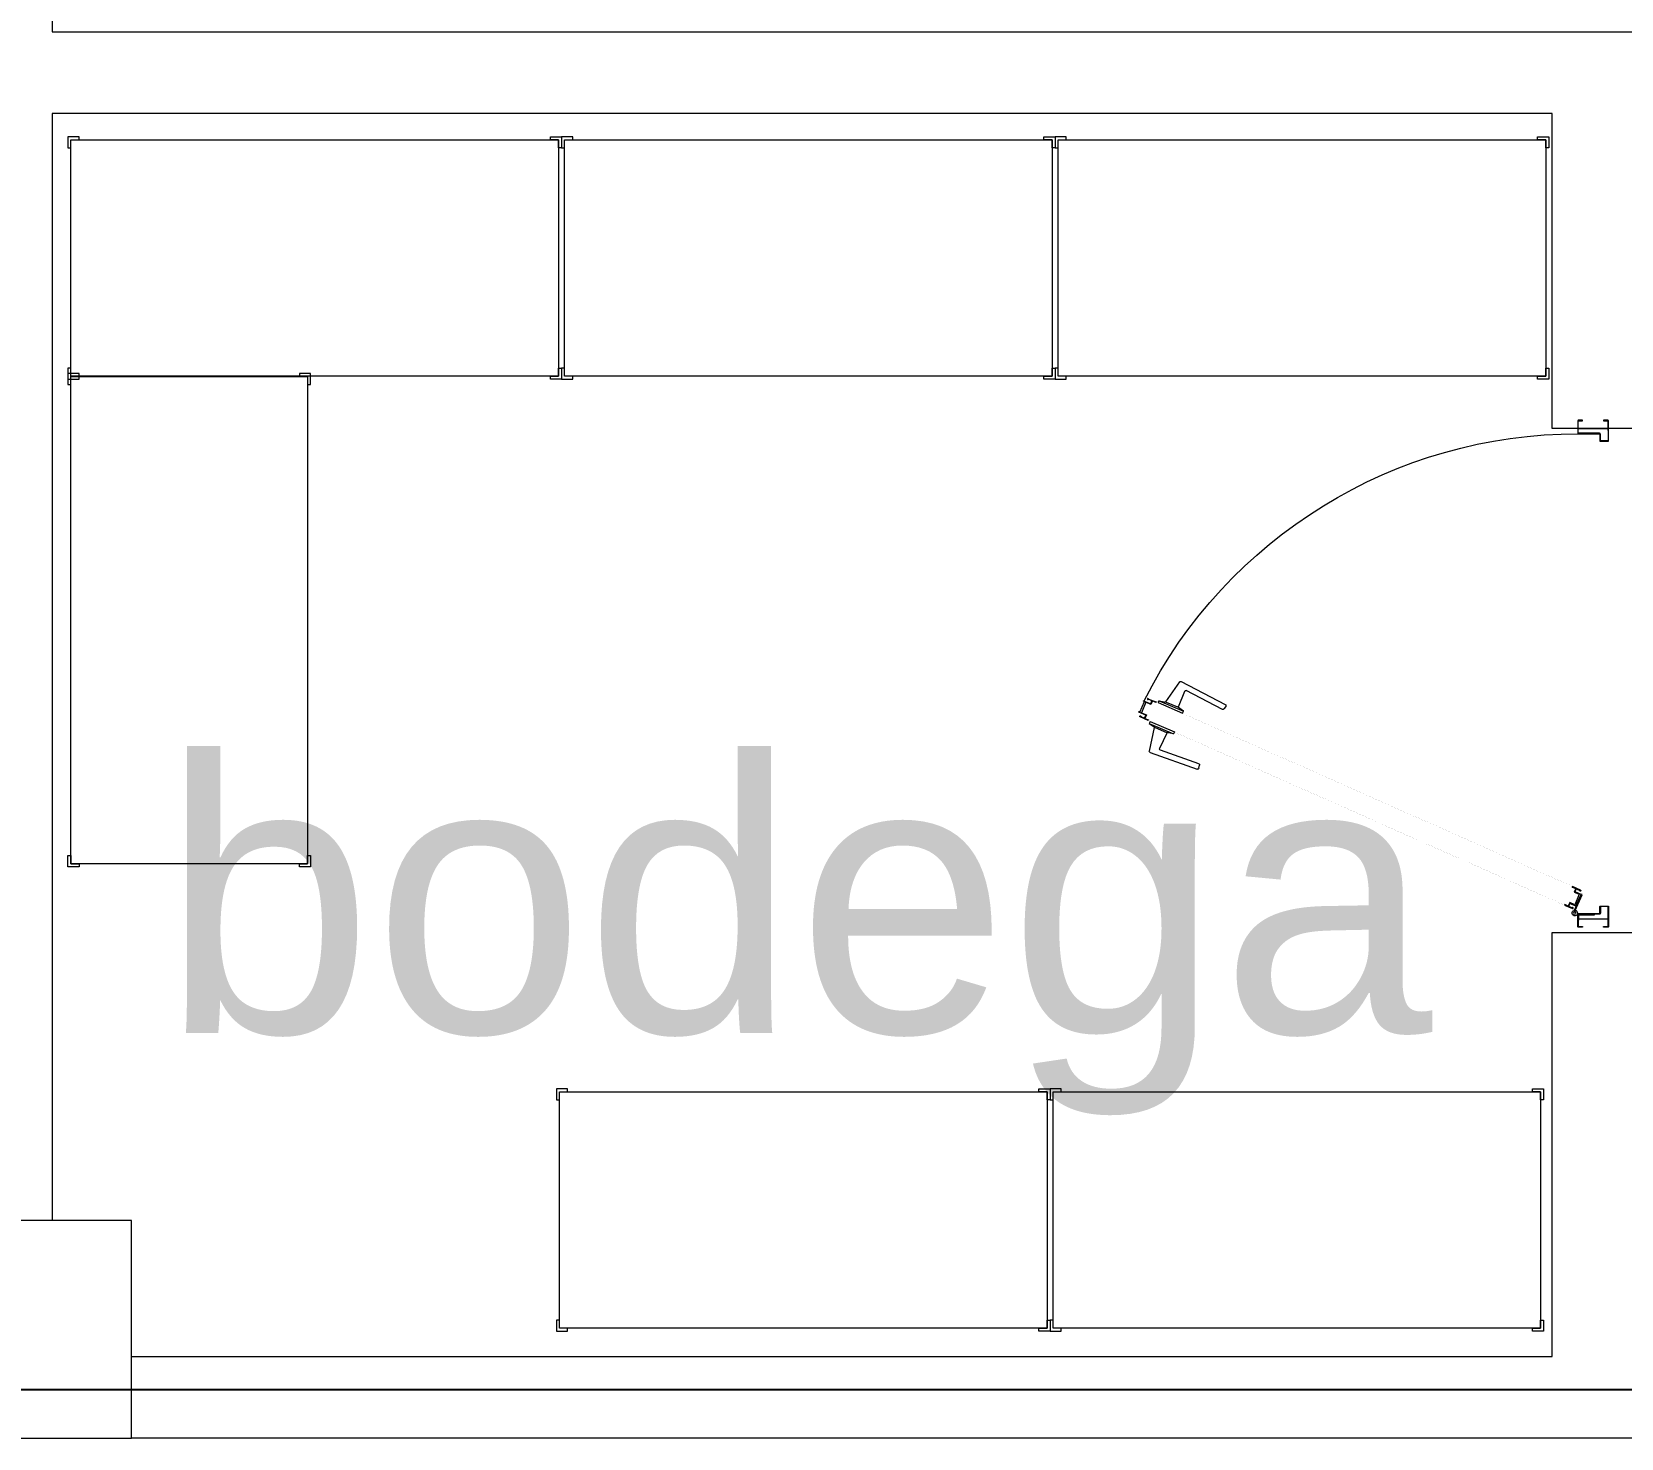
# Model space of a CAD drawing. Header units: millimetres. Extents: x 744843 to 745492, y 2520966 to 2521458.
# Drawn here: x 745426.372 to 745429.286, y 2521101.435 to 2521104.015 of the extents above; entities that cross this region are included whole.
import ezdxf

# ---------------------------------------------------------------- set-up
doc = ezdxf.new("R2010")
doc.units = ezdxf.units.MM
for name, color, linetype, lineweight in [('A-Columnas_Secun', 74, 'Continuous', 20), ('A_Muebles', 8, 'Continuous', 20), ('A_Muebles_Cocina', 55, 'Continuous', 20), ('A_Muros', 30, 'Continuous', 20), ('A_Puertas', 8, 'Continuous', 0), ('A_Textos', 4, 'Continuous', 20)]:
    doc.layers.add(name, color=color, linetype=linetype, lineweight=lineweight)
doc.layers.add('A_Ejes', color=8, linetype='Continuous')
doc.styles.add('escal 300', font='arial.ttf', dxfattribs={"height": 0.5})

# ---------------------------------------------------------------- blocks, each defined once
blk = doc.blocks.new('Anaquel_90x45L')
at = {"layer": 'A_Muebles', "linetype": 'Continuous'}
for points in [[(147.1952, 29.3728), (147.1952, 29.3673), (147.1802, 29.3673), (147.1802, 29.3523), (147.1747, 29.3523), (147.1747, 29.3728), (147.1952, 29.3728), (147.1952, 29.3673)], [(148.0592, 29.3728), (148.0592, 29.3673), (148.0742, 29.3673), (148.0742, 29.3523), (148.0797, 29.3523), (148.0797, 29.3728), (148.0592, 29.3728), (148.0592, 29.3673)], [(147.1747, 28.9483), (147.1802, 28.9483), (147.1802, 28.9333), (147.1952, 28.9333), (147.1952, 28.9278), (147.1747, 28.9278), (147.1747, 28.9483), (147.1802, 28.9483)], [(148.0797, 28.9483), (148.0742, 28.9483), (148.0742, 28.9333), (148.0592, 28.9333), (148.0592, 28.9278), (148.0797, 28.9278), (148.0797, 28.9483), (148.0742, 28.9483)]]:
    blk.add_lwpolyline(points, dxfattribs=at)
blk.add_lwpolyline([(147.1802, 28.9333), (148.0742, 28.9333), (148.0742, 29.3673), (147.1802, 29.3673)], close=True, dxfattribs=at)
blk = doc.blocks.new('puerta90-flat-1')
at = {"layer": 'A_Puertas'}
for p, q in [((-0.0963, 0.7608), (-0.0963, 0.8154)), ((-0.0887, 0.7907), (-0.0886, 0.7908)), ((-0.0887, 0.7608), (-0.0887, 0.7907)), ((-0.0886, 0.7908), (-0.0875, 0.7908)), ((-0.0875, 0.7908), (-0.0874, 0.7907)), ((-0.0874, 0.7608), (-0.0874, 0.7907)), ((0.8037, 0.7607), (0.8037, 0.8153)), ((-0.0887, 0.7581), (-0.0887, 0.7599)), ((-0.0874, 0.7589), (-0.0874, 0.7599)), ((-0.0805, 0.7553), (-0.0517, 0.7679)), ((-0.0804, 0.754), (-0.0512, 0.7667)), ((-0.0724, 0.7566), (-0.0513, 0.7658)), ((-0.051, 0.7626), (-0.0702, 0.7542)), ((-0.0515, 0.7678), (-0.0511, 0.7668)), ((-0.0513, 0.7658), (-0.0465, 0.7548)), ((-0.0511, 0.7668), (-0.0512, 0.7667)), ((-0.047, 0.7535), (-0.051, 0.7626)), ((-0.041, 0.7572), (-0.0438, 0.7636)), ((-0.0433, 0.7649), (-0.0369, 0.7502)), ((-0.0708, 0.7355), (-0.0772, 0.7501)), ((-0.0759, 0.7496), (-0.0731, 0.7432)), ((-0.0731, 0.7432), (-0.0676, 0.7456)), ((-0.0663, 0.7451), (-0.0727, 0.7423)), ((-0.0727, 0.7423), (-0.0699, 0.7359)), ((-0.0676, 0.7456), (-0.0724, 0.7566)), ((-0.0699, 0.7359), (-0.0711, 0.7354)), ((-0.0699, 0.7359), (-0.0708, 0.7355)), ((-0.0702, 0.7542), (-0.0663, 0.7451)), ((-0.0406, 0.7562), (-0.047, 0.7535)), ((-0.0465, 0.7548), (-0.041, 0.7572)), ((-0.0378, 0.7498), (-0.0406, 0.7562)), ((-0.0378, 0.7498), (-0.0366, 0.7504)), ((-0.0369, 0.7502), (-0.0378, 0.7498)), ((0.2881, 0.1082), (0.3227, 0.0421)), ((0.2937, 0.1144), (0.289, 0.1111)), ((0.3395, 0.0326), (0.2973, 0.1134)), ((0.209, -0.0242), (0.1785, 0.0617)), ((0.1803, 0.065), (0.1859, 0.0663)), ((0.1886, 0.0649), (0.2134, -0.0055)), ((0.2812, 0.0352), (0.2848, 0.0367)), ((0.3006, -0.0093), (0.2812, 0.0352)), ((0.2848, 0.0367), (0.2927, 0.026)), ((0.3042, -0.0078), (0.2848, 0.0367)), ((0.321, 0.0388), (0.2921, 0.0272)), ((0.3386, 0.0295), (0.3022, 0.0041)), ((0.217, -0.0065), (0.2451, 0.0068)), ((0.2468, 0.0202), (0.2432, 0.0186)), ((0.2432, 0.0186), (0.2457, 0.0055)), ((0.2625, -0.0259), (0.2432, 0.0186)), ((0.2547, -0.0151), (0.2457, 0.0055)), ((0.2661, -0.0243), (0.2468, 0.0202)), ((0.3016, 0.0053), (0.2927, 0.026)), ((0.3042, -0.0078), (0.3016, 0.0053)), ((0.2118, -0.0257), (0.2552, -0.0163)), ((0.2625, -0.0259), (0.2547, -0.0151)), ((0.2661, -0.0243), (0.2625, -0.0259)), ((0.2689, -0.0275), (0.2677, -0.028)), ((0.3006, -0.0093), (0.3042, -0.0078)), ((0.301, -0.0135), (0.3022, -0.013))]:
    blk.add_line(p, q, dxfattribs=at)
for points in [[(-0.1111, 0.7688), (-0.1111, 0.7609, 0.414214), (-0.1102, 0.7599), (-0.0874, 0.7599, 0.414214), (-0.0864, 0.7609), (-0.0864, 0.7994, -0.414214), (-0.0854, 0.8004), (-0.0736, 0.8004, 0.414214), (-0.0726, 0.8014), (-0.0726, 0.8153, 0.414214), (-0.0736, 0.8163), (-0.1102, 0.8163, 0.414214), (-0.1111, 0.8153), (-0.1111, 0.8073), (-0.1103, 0.8073), (-0.1103, 0.8153, -0.414214), (-0.1102, 0.8154), (-0.0736, 0.8154, -0.414214), (-0.0735, 0.8153), (-0.0735, 0.8014, -0.414214), (-0.0736, 0.8013), (-0.0854, 0.8013, 0.414214), (-0.0873, 0.7994), (-0.0873, 0.7609, -0.414214), (-0.0874, 0.7608), (-0.1102, 0.7608, -0.414214), (-0.1103, 0.7609), (-0.1103, 0.7688)], [(0.8185, 0.7688), (0.8185, 0.7608, -0.414214), (0.8175, 0.7598), (0.7948, 0.7598, -0.414214), (0.7938, 0.7608), (0.7938, 0.7994, 0.414214), (0.7928, 0.8004), (0.7809, 0.8004, -0.414214), (0.78, 0.8014), (0.78, 0.8152, -0.414214), (0.7809, 0.8162), (0.8175, 0.8162, -0.414214), (0.8185, 0.8152), (0.8185, 0.8073), (0.8176, 0.8073), (0.8176, 0.8152, 0.414214), (0.8175, 0.8153), (0.7809, 0.8153, 0.414214), (0.7808, 0.8152), (0.7808, 0.8014, 0.414214), (0.7809, 0.8013), (0.7928, 0.8013, -0.414214), (0.7947, 0.7994), (0.7947, 0.7608, 0.414214), (0.7948, 0.7607), (0.8175, 0.7607, 0.414214), (0.8176, 0.7608), (0.8176, 0.7688)], [(0.3013, -0.0319), (0.2821, -0.0402), (0.2781, -0.0311), (0.2717, -0.0339), (0.2689, -0.0275), (0.268, -0.0279), (0.2744, -0.0425, 2.414214), (0.2749, -0.0412), (0.2721, -0.0348), (0.2776, -0.0324), (0.2832, -0.0452), (0.2841, -0.0448), (0.2833, -0.043), (0.3025, -0.0346), (0.3033, -0.0365), (0.3042, -0.0361), (0.2987, -0.0232), (0.3042, -0.0209), (0.3069, -0.0273, 2.414214), (0.3083, -0.0278), (0.3019, -0.0131), (0.301, -0.0135), (0.3038, -0.0199), (0.2973, -0.0227)]]:
    blk.add_lwpolyline(points, format="xyb", close=True, dxfattribs=at)
at = {"layer": 'A_Puertas', "const_width": 0.0000495}
for points in [[(-0.0439, 0.7614), (-0.0451, 0.7641, -1), (-0.0433, 0.7649), (0.296, 0.0004), (0.3082, -0.0278, -1), (0.3064, -0.0286), (0.3052, -0.0259), (0.3048, -0.026), (0.306, -0.0288, 1), (0.3086, -0.0276), (0.2964, 0.0005), (-0.0429, 0.765, 1), (-0.0455, 0.7639), (-0.0444, 0.7612)], [(-0.0742, 0.7482), (-0.0753, 0.7509, 1), (-0.0771, 0.7502), (0.2622, -0.0144), (0.2744, -0.0425, 1), (0.2762, -0.0417), (0.275, -0.039), (0.2754, -0.0388), (0.2766, -0.0415, -1), (0.274, -0.0427), (0.2618, -0.0145), (-0.0775, 0.75, -1), (-0.0749, 0.7511), (-0.0737, 0.7484)]]:
    blk.add_lwpolyline(points, format="xyb", close=True, dxfattribs=at)
at = {"layer": 'A_Puertas'}
blk.add_circle((-0.0854, 0.7543), 0.002, dxfattribs=at)
for centre, radius, start, end in [((-0.0854, 0.7543), 0.00499, 130.5452, 113.6468), ((-0.0442, 0.7645), 0.000999, 23.5139, 293.5139), ((-0.0963, 0.7599), 0.8901, 296.7163, 0.0589), ((-0.0763, 0.7505), 0.000999, 293.5139, 203.5139), ((0.2904, 0.1091), 0.00247, 124.5431, 201.9397), ((0.2951, 0.1124), 0.00247, 25.6787, 124.5431), ((0.1808, 0.0626), 0.00247, 102.4846, 201.349), ((0.1864, 0.0639), 0.00247, 25.088, 102.4846), ((0.3204, 0.0412), 0.00247, 282.4846, 21.9397), ((0.3372, 0.0315), 0.00247, 304.5431, 25.6787), ((0.2113, -0.0233), 0.00247, 201.349, 282.4846), ((0.2156, -0.0044), 0.00247, 205.088, 304.5431)]:
    blk.add_arc(centre, radius, start, end, dxfattribs=at)

msp = doc.modelspace()

# ---------------------------------------------------------------- linework, layer by layer
at = {"layer": 'A-Columnas_Secun'}
msp.add_lwpolyline([(745426.5546, 2521101.8347), (745426.1549, 2521101.8347), (745426.1549, 2521101.435), (745426.5546, 2521101.435)], close=True, dxfattribs=at)
at = {"layer": 'A_Ejes', "ltscale": 0.5}
msp.add_line((745296.0204, 2521101.5247), (745459.3526, 2521101.5247), dxfattribs=at)
at = {"layer": 'A_Muros', "ltscale": 0.0065}
for points in [[(745426.2591, 2521101.8347), (745426.2591, 2521103.6122), (745424.438, 2521103.6122), (745424.438, 2521103.7622), (745426.2591, 2521103.7622), (745426.2591, 2521106.7151), (745426.4091, 2521106.7151), (745426.4091, 2521104.0151), (745430.4659, 2521104.0151), (745430.4659, 2521103.8651), (745429.3091, 2521103.8651), (745429.3091, 2521103.2874), (745429.1591, 2521103.2874), (745429.1591, 2521103.8651), (745426.4091, 2521103.8651), (745426.4091, 2521101.8347)], [(745426.5546, 2521101.585), (745429.1591, 2521101.585), (745429.1591, 2521102.3628), (745429.3091, 2521102.3628), (745429.3091, 2521101.585), (745432.0659, 2521101.585), (745432.0659, 2521104.015), (745432.2159, 2521104.015), (745432.2159, 2521101.435), (745426.5546, 2521101.435)]]:
    msp.add_lwpolyline(points, close=True, dxfattribs=at)

# ---------------------------------------------------------------- block references
at = {"layer": 'A_Muebles_Cocina', "xscale": -1}
for p, rotation in [((745279.2632, 2521132.7503), 180), ((745279.2632, 2521132.7503), 180), ((745280.1682, 2521132.7503), 180), ((745280.1682, 2521132.7503), 180), ((745281.0732, 2521132.7503), 180), ((745281.0732, 2521132.7503), 180), ((745455.8107, 2521250.5631), 90), ((745455.8107, 2521250.5631), 90), ((745280.1589, 2521131.004), 180), ((745280.1589, 2521131.004), 180), ((745281.0639, 2521131.004), 180), ((745281.0639, 2521131.004), 180)]:
    msp.add_blockref('Anaquel_90x45L', p, dxfattribs=dict(at, rotation=rotation))
at = {"layer": 'A_Puertas', "xscale": -1, "rotation": 270}
msp.add_blockref('puerta90-flat-1', (745428.4464, 2521102.4838), dxfattribs=at)

# ---------------------------------------------------------------- texts
at = {"layer": 'A_Textos', "ltscale": 0.1, "insert": (745427.7743, 2521102.6784), "char_height": 0.5, "width": 2.873594, "attachment_point": 2, "rotation": 360, "style": 'escal 300'}
msp.add_mtext('bodega', dxfattribs=at)

doc.saveas('drawing.dxf')
